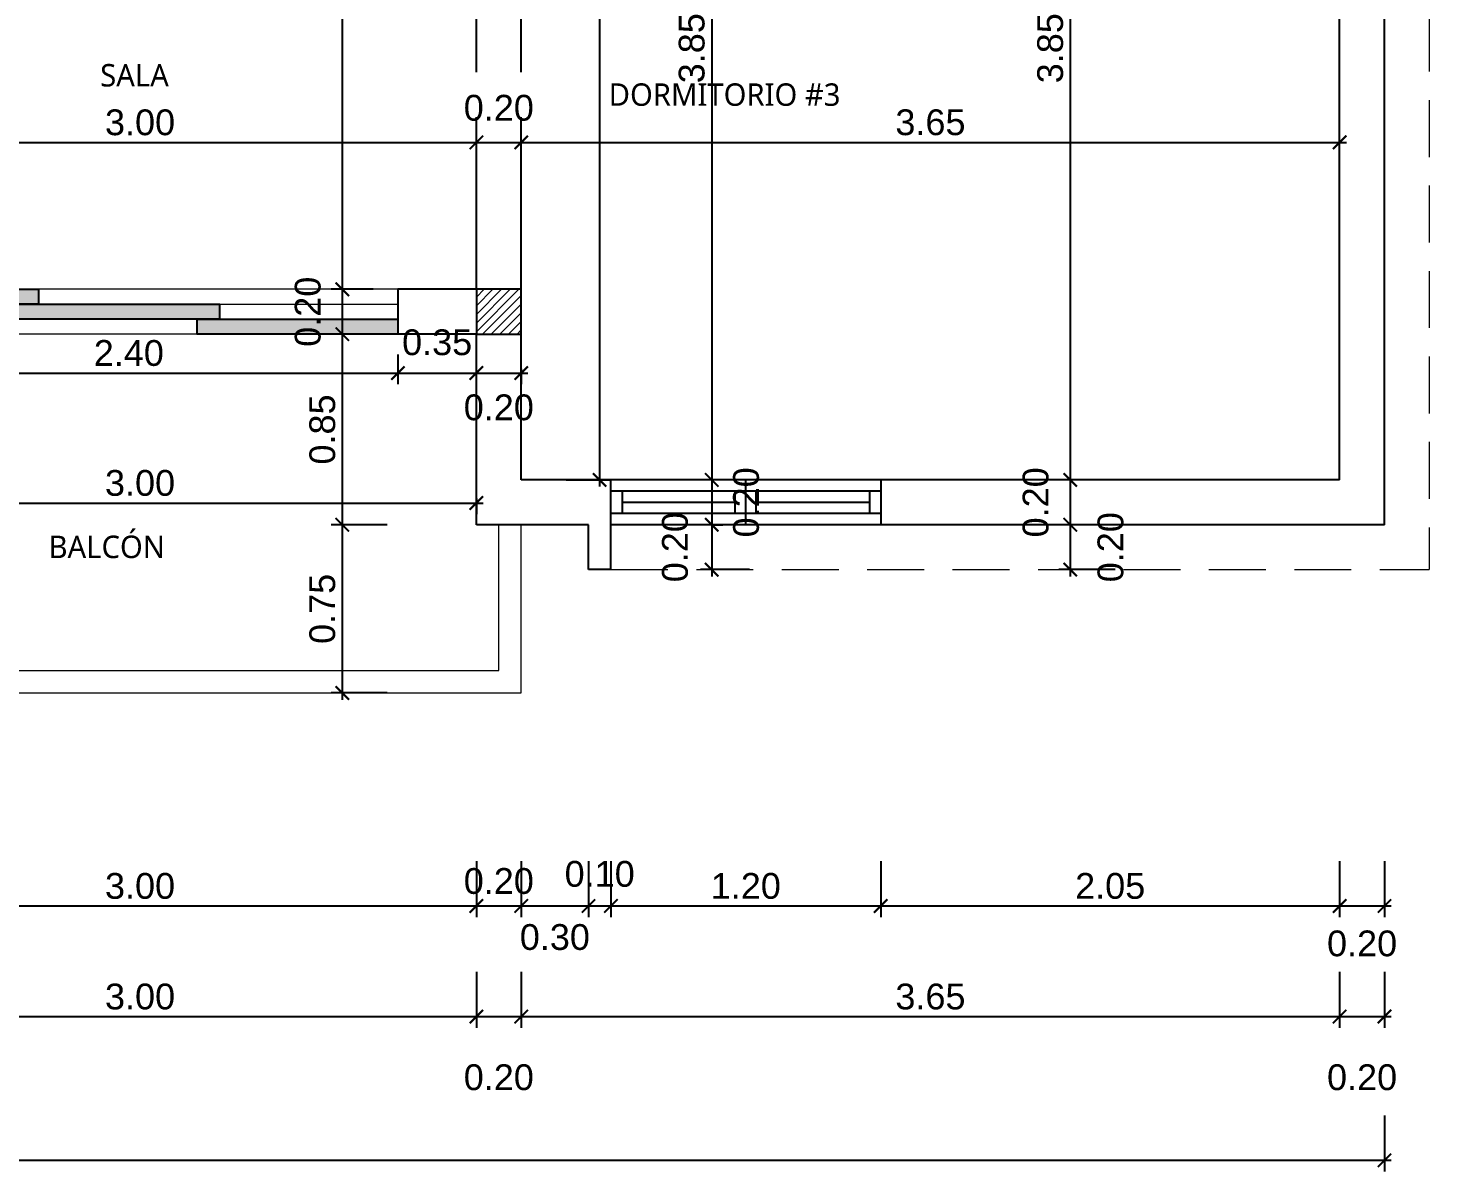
# Model space of a CAD drawing. Header units: feet. Extents: x -417 to 46, y -646 to -218.
# Drawn here: x -94.51 to -88.16, y -293.37 to -288.27 of the extents above; entities that cross this region are included whole.
import ezdxf

# ---------------------------------------------------------------- set-up
doc = ezdxf.new("R2010")
doc.units = ezdxf.units.FT
doc.header["$MEASUREMENT"] = 0
doc.linetypes.add('DASHED', pattern=[19.05, 12.7, -6.35])
for name, color, linetype, lineweight in [('A-GENM', 8, 'Continuous', 9), ('A-WALL', 4, 'Continuous', 25), ('DIM-COTAS', 1, 'Continuous', 5), ('Piso', 8, 'Continuous', 9), ('TXT', 2, 'Continuous', 9), ('vuelo', 251, 'DASHED', 13)]:
    doc.layers.add(name, color=color, linetype=linetype, lineweight=lineweight)
for name, color, linetype in [('columna', 9, 'Continuous'), ('DIM', 10, 'Continuous'), ('PERT-VENT', 2, 'Continuous')]:
    doc.layers.add(name, color=color, linetype=linetype)
doc.styles.add('ads', font='trebuc.ttf', dxfattribs={"height": 0.14})
doc.styles.get("Standard").update_dxf_attribs({"font": 'arial.ttf', "height": 0.115})
doc.dimstyles.new('KEILY', dxfattribs={"dimtxt": 0.115, "dimasz": 0.06, "dimexe": 0.05, "dimexo": 0.2, "dimgap": 0.03, "dimtad": 1, "dimzin": 1, "dimdsep": 46, "dimtxsty": 'Standard', "dimblk": 'ARCHTICK', "dimcen": 2.5, "dimdle": 0.03, "dimclrd": 256, "dimclre": 256, "dimclrt": 7, "dimadec": 0, "dimazin": 0, "dimtfac": 1, "dimtmove": 2, "dimatfit": 3, "dimfxl": 0.2, "dimfxlon": 1, "dimtolj": 1, "dimtzin": 1, "dimarcsym": 0})

# ---------------------------------------------------------------- blocks, each defined once
blk = doc.blocks.new('A$C6DF15AF1')
for points in [[(1.6027, 0.1333), (2.4, 0.1333), (2.4, 0.2), (1.6027, 0.2)], [(0.7955, 0.0667), (1.7027, 0.0667), (1.7027, 0.1333), (0.7955, 0.1333)], [(0, 0), (0.8955, 0), (0.8955, 0.0667), (0, 0.0667)]]:
    blk.add_hatch(color=256).paths.add_polyline_path(points)
at = {"layer": 'PERT-VENT', "extrusion": (-6.28888e-16, -1.94037e-15, -1)}
for points in [[(-1.6027, 0.1333), (-2.4, 0.1333), (-2.4, 0.2), (-1.6027, 0.2)], [(-0.7955, 0.0667), (-1.7027, 0.0667), (-1.7027, 0.1333), (-0.7955, 0.1333)], [(0, 0), (-0.8955, 0), (-0.8955, 0.0667), (0, 0.0667)]]:
    blk.add_lwpolyline(points, close=True, dxfattribs=at)
at = {"layer": 'Piso'}
for p, q in [((0, 0.2), (2.4, 0.2)), ((0, 0), (2.4, 0))]:
    blk.add_line(p, q, dxfattribs=at)
at = {"layer": 'Piso', "extrusion": (-6.28888e-16, -1.94037e-15, -1)}
for p, q in [((0.7955, 0.1333), (0, 0.1333)), ((1.7027, 0.0667), (2.4, 0.0667))]:
    blk.add_line(p, q, dxfattribs=at)
blk = doc.blocks.new('A$C72735B25')
at = {"layer": 'PERT-VENT', "extrusion": (-1.27878e-17, -1.31713e-15, -1)}
for p, q in [((0, 0), (0, 1.2032)), ((0.05, 0), (0.05, 1.2032)), ((0.1, 0.6483), (0.1, 1.1494)), ((0.15, 0), (0.15, 1.2032)), ((0.2, 0), (0.2, 1.2032)), ((0.15, 0.6483), (0.05, 0.6483)), ((0.2, 0.6016), (0, 0.6016)), ((0.15, 0.5549), (0.05, 0.5549)), ((0.1, 0.0499), (0.1, 0.5549)), ((0.05, 0.0499), (0.15, 0.0499))]:
    blk.add_line(p, q, dxfattribs=at)
at = {"layer": 'PERT-VENT', "extrusion": (-1.27878e-17, 1.31713e-15, -1)}
blk.add_line((0.05, 1.1533), (0.15, 1.1533), dxfattribs=at)
blk = doc.blocks.new('_ArchTick')
at = {"layer": 'DIM-COTAS', "color": 0, "const_width": 0.15}
blk.add_lwpolyline([(-0.5, -0.5), (0.5, 0.5)], dxfattribs=at)
blk = doc.blocks.new('*D209')
at = {"layer": 'Defpoints', "color": 0, "transparency": 16777216}
for p in [(-92.6906, -291.2321), (-87.7974, -291.2321), (-95.8906, -291.7787)]:
    blk.add_point(p, dxfattribs=at)
at = {"layer": 'DIM', "lineweight": -2, "transparency": 16777216}
for p, q in [((-87.9974, -291.2321), (-87.7474, -291.2321)), ((-87.7974, -291.8087), (-87.7974, -291.2021)), ((-87.9974, -291.7787), (-87.7474, -291.7787))]:
    blk.add_line(p, q, dxfattribs=at)
at = {"layer": 'DIM', "lineweight": -2, "transparency": 16777216, "xscale": 0.06, "yscale": 0.06, "zscale": 0.06}
for p, rotation in [((-87.7974, -291.2321), 90), ((-87.7974, -291.7787), 270)]:
    blk.add_blockref('_ArchTick', p, dxfattribs=dict(at, rotation=rotation))
at = {"layer": 'DIM', "color": 7, "transparency": 16777216, "insert": (-87.8862, -291.5054), "char_height": 0.115, "attachment_point": 5, "rotation": 90}
blk.add_mtext('\\A1;0.55', dxfattribs=at)
blk = doc.blocks.new('*D210')
at = {"layer": 'Defpoints', "color": 0, "transparency": 16777216}
for p in [(-88.8406, -290.4821), (-87.7974, -290.4821), (-92.6906, -291.2321)]:
    blk.add_point(p, dxfattribs=at)
at = {"layer": 'DIM', "lineweight": -2, "transparency": 16777216}
for p, q in [((-87.9974, -290.4821), (-87.7474, -290.4821)), ((-87.7974, -291.2621), (-87.7974, -290.4521)), ((-87.9974, -291.2321), (-87.7474, -291.2321))]:
    blk.add_line(p, q, dxfattribs=at)
at = {"layer": 'DIM', "lineweight": -2, "transparency": 16777216, "xscale": 0.06, "yscale": 0.06, "zscale": 0.06}
for p, rotation in [((-87.7974, -290.4821), 90), ((-87.7974, -291.2321), 270)]:
    blk.add_blockref('_ArchTick', p, dxfattribs=dict(at, rotation=rotation))
at = {"layer": 'DIM', "color": 7, "transparency": 16777216, "insert": (-87.8862, -290.8571), "char_height": 0.115, "attachment_point": 5, "rotation": 90}
blk.add_mtext('\\A1;0.75', dxfattribs=at)
blk = doc.blocks.new('*D211')
at = {"layer": 'Defpoints', "color": 0, "transparency": 16777216}
for p in [(-89.0406, -290.2821), (-87.7974, -290.2821), (-88.8406, -290.4821)]:
    blk.add_point(p, dxfattribs=at)
at = {"layer": 'DIM', "lineweight": -2, "transparency": 16777216}
for p, q in [((-87.9974, -290.2821), (-87.7474, -290.2821)), ((-87.7974, -290.5121), (-87.7974, -290.2521)), ((-87.9974, -290.4821), (-87.7474, -290.4821))]:
    blk.add_line(p, q, dxfattribs=at)
at = {"layer": 'DIM', "lineweight": -2, "transparency": 16777216, "xscale": 0.06, "yscale": 0.06, "zscale": 0.06}
for p, rotation in [((-87.7974, -290.2821), 90), ((-87.7974, -290.4821), 270)]:
    blk.add_blockref('_ArchTick', p, dxfattribs=dict(at, rotation=rotation))
at = {"layer": 'DIM', "color": 7, "transparency": 16777216, "insert": (-87.5263, -290.3821), "char_height": 0.115, "attachment_point": 5, "rotation": 90}
blk.add_mtext('\\A1;0.20', dxfattribs=at)
blk = doc.blocks.new('*D212')
at = {"layer": 'Defpoints', "color": 0, "transparency": 16777216}
for p in [(-88.8406, -287.8867), (-87.7974, -287.8867), (-89.0406, -290.2821)]:
    blk.add_point(p, dxfattribs=at)
at = {"layer": 'DIM', "lineweight": -2, "transparency": 16777216}
for p, q in [((-87.7974, -290.3121), (-87.7974, -287.8567)), ((-87.9974, -287.8867), (-87.7474, -287.8867)), ((-87.9974, -290.2821), (-87.7474, -290.2821))]:
    blk.add_line(p, q, dxfattribs=at)
at = {"layer": 'DIM', "lineweight": -2, "transparency": 16777216, "xscale": 0.06, "yscale": 0.06, "zscale": 0.06}
for p, rotation in [((-87.7974, -287.8867), 90), ((-87.7974, -290.2821), 270)]:
    blk.add_blockref('_ArchTick', p, dxfattribs=dict(at, rotation=rotation))
at = {"layer": 'DIM', "color": 7, "transparency": 16777216, "insert": (-87.8862, -289.0844), "char_height": 0.115, "attachment_point": 5, "rotation": 90}
blk.add_mtext('\\A1;2.40', dxfattribs=at)
blk = doc.blocks.new('*D246')
at = {"layer": 'Defpoints', "color": 0, "transparency": 16777216}
for p in [(-92.5143, -290.4821), (-95.5143, -291.2321), (-92.5143, -292.1819)]:
    blk.add_point(p, dxfattribs=at)
at = {"layer": 'DIM', "lineweight": -2, "transparency": 16777216}
for p, q in [((-95.5143, -291.9819), (-95.5143, -292.2319)), ((-92.5143, -291.9819), (-92.5143, -292.2319)), ((-95.5443, -292.1819), (-92.4843, -292.1819))]:
    blk.add_line(p, q, dxfattribs=at)
at = {"layer": 'DIM', "lineweight": -2, "transparency": 16777216, "xscale": 0.06, "yscale": 0.06, "zscale": 0.06, "rotation": 180}
blk.add_blockref('_ArchTick', (-95.5143, -292.1819), dxfattribs=at)
at = {"layer": 'DIM', "lineweight": -2, "transparency": 16777216, "xscale": 0.06, "yscale": 0.06, "zscale": 0.06}
blk.add_blockref('_ArchTick', (-92.5143, -292.1819), dxfattribs=at)
at = {"layer": 'DIM', "color": 7, "transparency": 16777216, "insert": (-94.0143, -292.0932), "char_height": 0.115, "attachment_point": 5}
blk.add_mtext('\\A1;3.00', dxfattribs=at)
blk = doc.blocks.new('*D247')
at = {"layer": 'Defpoints', "color": 0, "transparency": 16777216}
for p in [(-92.5143, -290.4821), (-92.3143, -291.2321), (-92.3143, -292.1819)]:
    blk.add_point(p, dxfattribs=at)
at = {"layer": 'DIM', "lineweight": -2, "transparency": 16777216}
for p, q in [((-92.5143, -291.9819), (-92.5143, -292.2319)), ((-92.3143, -291.9819), (-92.3143, -292.2319)), ((-92.5443, -292.1819), (-92.2843, -292.1819))]:
    blk.add_line(p, q, dxfattribs=at)
at = {"layer": 'DIM', "lineweight": -2, "transparency": 16777216, "xscale": 0.06, "yscale": 0.06, "zscale": 0.06, "rotation": 180}
blk.add_blockref('_ArchTick', (-92.5143, -292.1819), dxfattribs=at)
at = {"layer": 'DIM', "lineweight": -2, "transparency": 16777216, "xscale": 0.06, "yscale": 0.06, "zscale": 0.06}
blk.add_blockref('_ArchTick', (-92.3143, -292.1819), dxfattribs=at)
at = {"layer": 'DIM', "color": 7, "transparency": 16777216, "insert": (-92.4143, -292.0713), "char_height": 0.115, "attachment_point": 5}
blk.add_mtext('\\A1;0.20', dxfattribs=at)
blk = doc.blocks.new('*D248')
at = {"layer": 'Defpoints', "color": 0, "transparency": 16777216}
for p in [(-92.0143, -290.6821), (-92.3143, -291.2321), (-92.0143, -292.1819)]:
    blk.add_point(p, dxfattribs=at)
at = {"layer": 'DIM', "lineweight": -2, "transparency": 16777216}
for p, q in [((-92.3143, -291.9819), (-92.3143, -292.2319)), ((-92.0143, -291.9819), (-92.0143, -292.2319)), ((-92.3443, -292.1819), (-91.9843, -292.1819))]:
    blk.add_line(p, q, dxfattribs=at)
at = {"layer": 'DIM', "lineweight": -2, "transparency": 16777216, "xscale": 0.06, "yscale": 0.06, "zscale": 0.06, "rotation": 180}
blk.add_blockref('_ArchTick', (-92.3143, -292.1819), dxfattribs=at)
at = {"layer": 'DIM', "lineweight": -2, "transparency": 16777216, "xscale": 0.06, "yscale": 0.06, "zscale": 0.06}
blk.add_blockref('_ArchTick', (-92.0143, -292.1819), dxfattribs=at)
at = {"layer": 'DIM', "color": 7, "transparency": 16777216, "insert": (-92.1643, -292.3212), "char_height": 0.115, "attachment_point": 5}
blk.add_mtext('\\A1;0.30', dxfattribs=at)
blk = doc.blocks.new('*D249')
at = {"layer": 'Defpoints', "color": 0, "transparency": 16777216}
for p in [(-92.0143, -290.6821), (-91.9143, -290.6821), (-91.9143, -292.1819)]:
    blk.add_point(p, dxfattribs=at)
at = {"layer": 'DIM', "lineweight": -2, "transparency": 16777216}
for p, q in [((-92.0143, -291.9819), (-92.0143, -292.2319)), ((-91.9143, -291.9819), (-91.9143, -292.2319)), ((-92.0443, -292.1819), (-91.8843, -292.1819))]:
    blk.add_line(p, q, dxfattribs=at)
at = {"layer": 'DIM', "lineweight": -2, "transparency": 16777216, "xscale": 0.06, "yscale": 0.06, "zscale": 0.06, "rotation": 180}
blk.add_blockref('_ArchTick', (-92.0143, -292.1819), dxfattribs=at)
at = {"layer": 'DIM', "lineweight": -2, "transparency": 16777216, "xscale": 0.06, "yscale": 0.06, "zscale": 0.06}
blk.add_blockref('_ArchTick', (-91.9143, -292.1819), dxfattribs=at)
at = {"layer": 'DIM', "color": 7, "transparency": 16777216, "insert": (-91.9643, -292.0395), "char_height": 0.115, "attachment_point": 5}
blk.add_mtext('\\A1;0.10', dxfattribs=at)
blk = doc.blocks.new('*D250')
at = {"layer": 'Defpoints', "color": 0, "transparency": 16777216}
for p in [(-90.7111, -290.4821), (-91.9143, -290.6821), (-90.7111, -292.1819)]:
    blk.add_point(p, dxfattribs=at)
at = {"layer": 'DIM', "lineweight": -2, "transparency": 16777216}
for p, q in [((-91.9143, -291.9819), (-91.9143, -292.2319)), ((-90.7111, -291.9819), (-90.7111, -292.2319)), ((-91.9443, -292.1819), (-90.6811, -292.1819))]:
    blk.add_line(p, q, dxfattribs=at)
at = {"layer": 'DIM', "lineweight": -2, "transparency": 16777216, "xscale": 0.06, "yscale": 0.06, "zscale": 0.06, "rotation": 180}
blk.add_blockref('_ArchTick', (-91.9143, -292.1819), dxfattribs=at)
at = {"layer": 'DIM', "lineweight": -2, "transparency": 16777216, "xscale": 0.06, "yscale": 0.06, "zscale": 0.06}
blk.add_blockref('_ArchTick', (-90.7111, -292.1819), dxfattribs=at)
at = {"layer": 'DIM', "color": 7, "transparency": 16777216, "insert": (-91.3127, -292.0932), "char_height": 0.115, "attachment_point": 5}
blk.add_mtext('\\A1;1.20', dxfattribs=at)
blk = doc.blocks.new('*D251')
at = {"layer": 'Defpoints', "color": 0, "transparency": 16777216}
for p in [(-88.6643, -290.2821), (-90.7111, -290.4821), (-88.6643, -292.1819)]:
    blk.add_point(p, dxfattribs=at)
at = {"layer": 'DIM', "lineweight": -2, "transparency": 16777216}
for p, q in [((-90.7111, -291.9819), (-90.7111, -292.2319)), ((-88.6643, -291.9819), (-88.6643, -292.2319)), ((-90.7411, -292.1819), (-88.6343, -292.1819))]:
    blk.add_line(p, q, dxfattribs=at)
at = {"layer": 'DIM', "lineweight": -2, "transparency": 16777216, "xscale": 0.06, "yscale": 0.06, "zscale": 0.06, "rotation": 180}
blk.add_blockref('_ArchTick', (-90.7111, -292.1819), dxfattribs=at)
at = {"layer": 'DIM', "lineweight": -2, "transparency": 16777216, "xscale": 0.06, "yscale": 0.06, "zscale": 0.06}
blk.add_blockref('_ArchTick', (-88.6643, -292.1819), dxfattribs=at)
at = {"layer": 'DIM', "color": 7, "transparency": 16777216, "insert": (-89.6877, -292.0932), "char_height": 0.115, "attachment_point": 5}
blk.add_mtext('\\A1;2.05', dxfattribs=at)
blk = doc.blocks.new('*D252')
at = {"layer": 'Defpoints', "color": 0, "transparency": 16777216}
for p in [(-88.6643, -290.2821), (-88.4643, -290.4821), (-88.4643, -292.1819)]:
    blk.add_point(p, dxfattribs=at)
at = {"layer": 'DIM', "lineweight": -2, "transparency": 16777216}
for p, q in [((-88.6643, -291.9819), (-88.6643, -292.2319)), ((-88.4643, -291.9819), (-88.4643, -292.2319)), ((-88.6943, -292.1819), (-88.4343, -292.1819))]:
    blk.add_line(p, q, dxfattribs=at)
at = {"layer": 'DIM', "lineweight": -2, "transparency": 16777216, "xscale": 0.06, "yscale": 0.06, "zscale": 0.06, "rotation": 180}
blk.add_blockref('_ArchTick', (-88.6643, -292.1819), dxfattribs=at)
at = {"layer": 'DIM', "lineweight": -2, "transparency": 16777216, "xscale": 0.06, "yscale": 0.06, "zscale": 0.06}
blk.add_blockref('_ArchTick', (-88.4643, -292.1819), dxfattribs=at)
at = {"layer": 'DIM', "color": 7, "transparency": 16777216, "insert": (-88.5643, -292.3496), "char_height": 0.115, "attachment_point": 5}
blk.add_mtext('\\A1;0.20', dxfattribs=at)
blk = doc.blocks.new('*D260')
at = {"layer": 'Defpoints', "color": 0, "transparency": 16777216}
for p in [(-92.5143, -290.4821), (-95.5143, -291.2321), (-92.5143, -292.6751)]:
    blk.add_point(p, dxfattribs=at)
at = {"layer": 'DIM', "lineweight": -2, "transparency": 16777216}
for p, q in [((-95.5143, -292.4751), (-95.5143, -292.7251)), ((-92.5143, -292.4751), (-92.5143, -292.7251)), ((-95.5443, -292.6751), (-92.4843, -292.6751))]:
    blk.add_line(p, q, dxfattribs=at)
at = {"layer": 'DIM', "lineweight": -2, "transparency": 16777216, "xscale": 0.06, "yscale": 0.06, "zscale": 0.06, "rotation": 180}
blk.add_blockref('_ArchTick', (-95.5143, -292.6751), dxfattribs=at)
at = {"layer": 'DIM', "lineweight": -2, "transparency": 16777216, "xscale": 0.06, "yscale": 0.06, "zscale": 0.06}
blk.add_blockref('_ArchTick', (-92.5143, -292.6751), dxfattribs=at)
at = {"layer": 'DIM', "color": 7, "transparency": 16777216, "insert": (-94.0143, -292.5864), "char_height": 0.115, "attachment_point": 5}
blk.add_mtext('\\A1;3.00', dxfattribs=at)
blk = doc.blocks.new('*D261')
at = {"layer": 'Defpoints', "color": 0, "transparency": 16777216}
for p in [(-92.3143, -290.2821), (-92.5143, -290.4821), (-92.3143, -292.6751)]:
    blk.add_point(p, dxfattribs=at)
at = {"layer": 'DIM', "lineweight": -2, "transparency": 16777216}
for p, q in [((-92.5143, -292.4751), (-92.5143, -292.7251)), ((-92.3143, -292.4751), (-92.3143, -292.7251)), ((-92.5443, -292.6751), (-92.2843, -292.6751))]:
    blk.add_line(p, q, dxfattribs=at)
at = {"layer": 'DIM', "lineweight": -2, "transparency": 16777216, "xscale": 0.06, "yscale": 0.06, "zscale": 0.06, "rotation": 180}
blk.add_blockref('_ArchTick', (-92.5143, -292.6751), dxfattribs=at)
at = {"layer": 'DIM', "lineweight": -2, "transparency": 16777216, "xscale": 0.06, "yscale": 0.06, "zscale": 0.06}
blk.add_blockref('_ArchTick', (-92.3143, -292.6751), dxfattribs=at)
at = {"layer": 'DIM', "color": 7, "transparency": 16777216, "insert": (-92.4143, -292.9463), "char_height": 0.115, "attachment_point": 5}
blk.add_mtext('\\A1;0.20', dxfattribs=at)
blk = doc.blocks.new('*D262')
at = {"layer": 'Defpoints', "color": 0, "transparency": 16777216}
for p in [(-92.3143, -290.2821), (-88.6643, -290.2821), (-88.6643, -292.6751)]:
    blk.add_point(p, dxfattribs=at)
at = {"layer": 'DIM', "lineweight": -2, "transparency": 16777216}
for p, q in [((-92.3143, -292.4751), (-92.3143, -292.7251)), ((-88.6643, -292.4751), (-88.6643, -292.7251)), ((-92.3443, -292.6751), (-88.6343, -292.6751))]:
    blk.add_line(p, q, dxfattribs=at)
at = {"layer": 'DIM', "lineweight": -2, "transparency": 16777216, "xscale": 0.06, "yscale": 0.06, "zscale": 0.06, "rotation": 180}
blk.add_blockref('_ArchTick', (-92.3143, -292.6751), dxfattribs=at)
at = {"layer": 'DIM', "lineweight": -2, "transparency": 16777216, "xscale": 0.06, "yscale": 0.06, "zscale": 0.06}
blk.add_blockref('_ArchTick', (-88.6643, -292.6751), dxfattribs=at)
at = {"layer": 'DIM', "color": 7, "transparency": 16777216, "insert": (-90.4893, -292.5864), "char_height": 0.115, "attachment_point": 5}
blk.add_mtext('\\A1;3.65', dxfattribs=at)
blk = doc.blocks.new('*D263')
at = {"layer": 'Defpoints', "color": 0, "transparency": 16777216}
for p in [(-88.6643, -290.2821), (-88.4643, -290.4821), (-88.4643, -292.6751)]:
    blk.add_point(p, dxfattribs=at)
at = {"layer": 'DIM', "lineweight": -2, "transparency": 16777216}
for p, q in [((-88.6643, -292.4751), (-88.6643, -292.7251)), ((-88.4643, -292.4751), (-88.4643, -292.7251)), ((-88.6943, -292.6751), (-88.4343, -292.6751))]:
    blk.add_line(p, q, dxfattribs=at)
at = {"layer": 'DIM', "lineweight": -2, "transparency": 16777216, "xscale": 0.06, "yscale": 0.06, "zscale": 0.06, "rotation": 180}
blk.add_blockref('_ArchTick', (-88.6643, -292.6751), dxfattribs=at)
at = {"layer": 'DIM', "lineweight": -2, "transparency": 16777216, "xscale": 0.06, "yscale": 0.06, "zscale": 0.06}
blk.add_blockref('_ArchTick', (-88.4643, -292.6751), dxfattribs=at)
at = {"layer": 'DIM', "color": 7, "transparency": 16777216, "insert": (-88.5643, -292.9463), "char_height": 0.115, "attachment_point": 5}
blk.add_mtext('\\A1;0.20', dxfattribs=at)
blk = doc.blocks.new('*D264')
at = {"layer": 'Defpoints', "color": 0, "transparency": 16777216}
for p in [(-105.5643, -292.7251), (-88.4643, -292.7251), (-88.4643, -293.316)]:
    blk.add_point(p, dxfattribs=at)
at = {"layer": 'DIM', "lineweight": -2, "transparency": 16777216}
for p, q in [((-105.5643, -293.116), (-105.5643, -293.366)), ((-88.4643, -293.116), (-88.4643, -293.366)), ((-105.5943, -293.316), (-88.4343, -293.316))]:
    blk.add_line(p, q, dxfattribs=at)
at = {"layer": 'DIM', "lineweight": -2, "transparency": 16777216, "xscale": 0.06, "yscale": 0.06, "zscale": 0.06, "rotation": 180}
blk.add_blockref('_ArchTick', (-105.5643, -293.316), dxfattribs=at)
at = {"layer": 'DIM', "lineweight": -2, "transparency": 16777216, "xscale": 0.06, "yscale": 0.06, "zscale": 0.06}
blk.add_blockref('_ArchTick', (-88.4643, -293.316), dxfattribs=at)
at = {"layer": 'DIM', "color": 7, "transparency": 16777216, "insert": (-97.0143, -293.2273), "char_height": 0.115, "attachment_point": 5}
blk.add_mtext('\\A1;17.10', dxfattribs=at)
blk = doc.blocks.new('*D351')
at = {"layer": 'Defpoints', "color": 0, "transparency": 16777216}
for p in [(-95.5143, -288.4321), (-92.5143, -288.777), (-92.5143, -289.0231)]:
    blk.add_point(p, dxfattribs=at)
at = {"layer": 'DIM', "lineweight": -2, "transparency": 16777216}
for p, q in [((-95.5143, -288.6321), (-95.5143, -288.827)), ((-92.5143, -288.8231), (-92.5143, -288.727)), ((-95.5443, -288.777), (-92.4843, -288.777))]:
    blk.add_line(p, q, dxfattribs=at)
at = {"layer": 'DIM', "lineweight": -2, "transparency": 16777216, "xscale": 0.06, "yscale": 0.06, "zscale": 0.06, "rotation": 180}
blk.add_blockref('_ArchTick', (-95.5143, -288.777), dxfattribs=at)
at = {"layer": 'DIM', "lineweight": -2, "transparency": 16777216, "xscale": 0.06, "yscale": 0.06, "zscale": 0.06}
blk.add_blockref('_ArchTick', (-92.5143, -288.777), dxfattribs=at)
at = {"layer": 'DIM', "color": 7, "transparency": 16777216, "insert": (-94.0143, -288.6882), "char_height": 0.115, "attachment_point": 5}
blk.add_mtext('\\A1;3.00', dxfattribs=at)
blk = doc.blocks.new('*D352')
at = {"layer": 'Defpoints', "color": 0, "transparency": 16777216}
for p in [(-92.3143, -288.777), (-92.5143, -289.0231), (-92.3143, -289.1616)]:
    blk.add_point(p, dxfattribs=at)
at = {"layer": 'DIM', "lineweight": -2, "transparency": 16777216}
for p, q in [((-92.5143, -288.8231), (-92.5143, -288.727)), ((-92.3143, -288.9616), (-92.3143, -288.727)), ((-92.5443, -288.777), (-92.2843, -288.777))]:
    blk.add_line(p, q, dxfattribs=at)
at = {"layer": 'DIM', "lineweight": -2, "transparency": 16777216, "xscale": 0.06, "yscale": 0.06, "zscale": 0.06, "rotation": 180}
blk.add_blockref('_ArchTick', (-92.5143, -288.777), dxfattribs=at)
at = {"layer": 'DIM', "lineweight": -2, "transparency": 16777216, "xscale": 0.06, "yscale": 0.06, "zscale": 0.06}
blk.add_blockref('_ArchTick', (-92.3143, -288.777), dxfattribs=at)
at = {"layer": 'DIM', "color": 7, "transparency": 16777216, "insert": (-92.4143, -288.6233), "char_height": 0.115, "attachment_point": 5}
blk.add_mtext('\\A1;0.20', dxfattribs=at)
blk = doc.blocks.new('*D353')
at = {"layer": 'Defpoints', "color": 0, "transparency": 16777216}
for p in [(-88.6643, -288.7768), (-88.6643, -289.0234), (-92.3143, -289.1616)]:
    blk.add_point(p, dxfattribs=at)
at = {"layer": 'DIM', "lineweight": -2, "transparency": 16777216}
for p, q in [((-92.3143, -288.9616), (-92.3143, -288.7268)), ((-88.6643, -288.8234), (-88.6643, -288.7268)), ((-92.3443, -288.7768), (-88.6343, -288.7768))]:
    blk.add_line(p, q, dxfattribs=at)
at = {"layer": 'DIM', "lineweight": -2, "transparency": 16777216, "xscale": 0.06, "yscale": 0.06, "zscale": 0.06, "rotation": 180}
blk.add_blockref('_ArchTick', (-92.3143, -288.7768), dxfattribs=at)
at = {"layer": 'DIM', "lineweight": -2, "transparency": 16777216, "xscale": 0.06, "yscale": 0.06, "zscale": 0.06}
blk.add_blockref('_ArchTick', (-88.6643, -288.7768), dxfattribs=at)
at = {"layer": 'DIM', "color": 7, "transparency": 16777216, "insert": (-90.4893, -288.688), "char_height": 0.115, "attachment_point": 5}
blk.add_mtext('\\A1;3.65', dxfattribs=at)
blk = doc.blocks.new('*D361')
at = {"layer": 'Defpoints', "color": 0, "transparency": 16777216}
for p in [(-95.2643, -289.5223), (-92.8643, -289.5223), (-92.8643, -289.8055)]:
    blk.add_point(p, dxfattribs=at)
at = {"layer": 'DIM', "lineweight": -2, "transparency": 16777216}
for p, q in [((-95.2643, -289.7223), (-95.2643, -289.8555)), ((-92.8643, -289.7223), (-92.8643, -289.8555)), ((-95.2943, -289.8055), (-92.8343, -289.8055))]:
    blk.add_line(p, q, dxfattribs=at)
at = {"layer": 'DIM', "lineweight": -2, "transparency": 16777216, "xscale": 0.06, "yscale": 0.06, "zscale": 0.06, "rotation": 180}
blk.add_blockref('_ArchTick', (-95.2643, -289.8055), dxfattribs=at)
at = {"layer": 'DIM', "lineweight": -2, "transparency": 16777216, "xscale": 0.06, "yscale": 0.06, "zscale": 0.06}
blk.add_blockref('_ArchTick', (-92.8643, -289.8055), dxfattribs=at)
at = {"layer": 'DIM', "color": 7, "transparency": 16777216, "insert": (-94.0643, -289.7168), "char_height": 0.115, "attachment_point": 5}
blk.add_mtext('\\A1;2.40', dxfattribs=at)
blk = doc.blocks.new('*D362')
at = {"layer": 'Defpoints', "color": 0, "transparency": 16777216}
for p in [(-92.8643, -289.5223), (-92.5143, -289.8055), (-92.5143, -289.9183)]:
    blk.add_point(p, dxfattribs=at)
at = {"layer": 'DIM', "lineweight": -2, "transparency": 16777216}
for p, q in [((-92.8643, -289.7223), (-92.8643, -289.8555)), ((-92.5143, -289.8055), (-92.5143, -289.7555)), ((-92.8943, -289.8055), (-92.4843, -289.8055))]:
    blk.add_line(p, q, dxfattribs=at)
at = {"layer": 'DIM', "lineweight": -2, "transparency": 16777216, "xscale": 0.06, "yscale": 0.06, "zscale": 0.06, "rotation": 180}
blk.add_blockref('_ArchTick', (-92.8643, -289.8055), dxfattribs=at)
at = {"layer": 'DIM', "lineweight": -2, "transparency": 16777216, "xscale": 0.06, "yscale": 0.06, "zscale": 0.06}
blk.add_blockref('_ArchTick', (-92.5143, -289.8055), dxfattribs=at)
at = {"layer": 'DIM', "color": 7, "transparency": 16777216, "insert": (-92.6893, -289.669), "char_height": 0.115, "attachment_point": 5}
blk.add_mtext('\\A1;0.35', dxfattribs=at)
blk = doc.blocks.new('*D363')
at = {"layer": 'Defpoints', "color": 0, "transparency": 16777216}
for p in [(-92.3143, -289.586), (-92.3143, -289.8055), (-92.5143, -289.9183)]:
    blk.add_point(p, dxfattribs=at)
at = {"layer": 'DIM', "lineweight": -2, "transparency": 16777216}
for p, q in [((-92.5143, -289.8055), (-92.5143, -289.7555)), ((-92.3143, -289.786), (-92.3143, -289.8555)), ((-92.5443, -289.8055), (-92.2843, -289.8055))]:
    blk.add_line(p, q, dxfattribs=at)
at = {"layer": 'DIM', "lineweight": -2, "transparency": 16777216, "xscale": 0.06, "yscale": 0.06, "zscale": 0.06, "rotation": 180}
blk.add_blockref('_ArchTick', (-92.5143, -289.8055), dxfattribs=at)
at = {"layer": 'DIM', "lineweight": -2, "transparency": 16777216, "xscale": 0.06, "yscale": 0.06, "zscale": 0.06}
blk.add_blockref('_ArchTick', (-92.3143, -289.8055), dxfattribs=at)
at = {"layer": 'DIM', "color": 7, "transparency": 16777216, "insert": (-92.4143, -289.9592), "char_height": 0.115, "attachment_point": 5}
blk.add_mtext('\\A1;0.20', dxfattribs=at)
blk = doc.blocks.new('*D368')
at = {"layer": 'Defpoints', "color": 0, "transparency": 16777216}
for p in [(-92.5143, -290.1655), (-95.5143, -290.1899), (-92.5143, -290.385)]:
    blk.add_point(p, dxfattribs=at)
at = {"layer": 'DIM', "lineweight": -2, "transparency": 16777216}
for p, q in [((-95.5443, -290.385), (-92.4843, -290.385)), ((-95.5143, -290.385), (-95.5143, -290.435)), ((-92.5143, -290.3655), (-92.5143, -290.435))]:
    blk.add_line(p, q, dxfattribs=at)
at = {"layer": 'DIM', "lineweight": -2, "transparency": 16777216, "xscale": 0.06, "yscale": 0.06, "zscale": 0.06, "rotation": 180}
blk.add_blockref('_ArchTick', (-95.5143, -290.385), dxfattribs=at)
at = {"layer": 'DIM', "lineweight": -2, "transparency": 16777216, "xscale": 0.06, "yscale": 0.06, "zscale": 0.06}
blk.add_blockref('_ArchTick', (-92.5143, -290.385), dxfattribs=at)
at = {"layer": 'DIM', "color": 7, "transparency": 16777216, "insert": (-94.0143, -290.2962), "char_height": 0.115, "attachment_point": 5}
blk.add_mtext('\\A1;3.00', dxfattribs=at)
blk = doc.blocks.new('*D435')
at = {"layer": 'Defpoints', "color": 0, "transparency": 16777216}
for p in [(-93.5143, -283.3844), (-93.1121, -289.4321), (-92.7745, -289.4321)]:
    blk.add_point(p, dxfattribs=at)
at = {"layer": 'DIM', "lineweight": -2, "transparency": 16777216}
for p, q in [((-93.1121, -283.3544), (-93.1121, -289.4621)), ((-93.3121, -283.3844), (-93.0621, -283.3844)), ((-92.9745, -289.4321), (-93.1621, -289.4321))]:
    blk.add_line(p, q, dxfattribs=at)
at = {"layer": 'DIM', "lineweight": -2, "transparency": 16777216, "xscale": 0.06, "yscale": 0.06, "zscale": 0.06}
for p, rotation in [((-93.1121, -283.3844), 90), ((-93.1121, -289.4321), 270)]:
    blk.add_blockref('_ArchTick', p, dxfattribs=dict(at, rotation=rotation))
at = {"layer": 'DIM', "color": 7, "transparency": 16777216, "insert": (-93.2008, -286.4082), "char_height": 0.115, "attachment_point": 5, "rotation": 90}
blk.add_mtext('\\A1;6.05', dxfattribs=at)
blk = doc.blocks.new('*D436')
at = {"layer": 'Defpoints', "color": 0, "transparency": 16777216}
for p in [(-92.7745, -289.4321), (-93.1121, -289.6321), (-92.8643, -289.6321)]:
    blk.add_point(p, dxfattribs=at)
at = {"layer": 'DIM', "lineweight": -2, "transparency": 16777216}
for p, q in [((-93.1121, -289.4021), (-93.1121, -289.6621)), ((-92.9745, -289.4321), (-93.1621, -289.4321)), ((-93.0643, -289.6321), (-93.1621, -289.6321))]:
    blk.add_line(p, q, dxfattribs=at)
at = {"layer": 'DIM', "lineweight": -2, "transparency": 16777216, "xscale": 0.06, "yscale": 0.06, "zscale": 0.06}
for p, rotation in [((-93.1121, -289.4321), 90), ((-93.1121, -289.6321), 270)]:
    blk.add_blockref('_ArchTick', p, dxfattribs=dict(at, rotation=rotation))
at = {"layer": 'DIM', "color": 7, "transparency": 16777216, "insert": (-93.2658, -289.5321), "char_height": 0.115, "attachment_point": 5, "rotation": 90}
blk.add_mtext('\\A1;0.20', dxfattribs=at)
blk = doc.blocks.new('*D437')
at = {"layer": 'Defpoints', "color": 0, "transparency": 16777216}
for p in [(-92.8643, -289.6321), (-93.1121, -290.4821), (-92.5143, -290.4821)]:
    blk.add_point(p, dxfattribs=at)
at = {"layer": 'DIM', "lineweight": -2, "transparency": 16777216}
for p, q in [((-93.0643, -289.6321), (-93.1621, -289.6321)), ((-93.1121, -289.6021), (-93.1121, -290.5121)), ((-92.9121, -290.4821), (-93.1621, -290.4821))]:
    blk.add_line(p, q, dxfattribs=at)
at = {"layer": 'DIM', "lineweight": -2, "transparency": 16777216, "xscale": 0.06, "yscale": 0.06, "zscale": 0.06}
for p, rotation in [((-93.1121, -289.6321), 90), ((-93.1121, -290.4821), 270)]:
    blk.add_blockref('_ArchTick', p, dxfattribs=dict(at, rotation=rotation))
at = {"layer": 'DIM', "color": 7, "transparency": 16777216, "insert": (-93.2008, -290.0571), "char_height": 0.115, "attachment_point": 5, "rotation": 90}
blk.add_mtext('\\A1;0.85', dxfattribs=at)
blk = doc.blocks.new('*D438')
at = {"layer": 'Defpoints', "color": 0, "transparency": 16777216}
for p in [(-92.5143, -290.4821), (-93.1121, -291.2321), (-92.4326, -291.2321)]:
    blk.add_point(p, dxfattribs=at)
at = {"layer": 'DIM', "lineweight": -2, "transparency": 16777216}
for p, q in [((-92.9121, -290.4821), (-93.1621, -290.4821)), ((-93.1121, -290.4521), (-93.1121, -291.2621)), ((-92.9121, -291.2321), (-93.1621, -291.2321))]:
    blk.add_line(p, q, dxfattribs=at)
at = {"layer": 'DIM', "lineweight": -2, "transparency": 16777216, "xscale": 0.06, "yscale": 0.06, "zscale": 0.06}
for p, rotation in [((-93.1121, -290.4821), 90), ((-93.1121, -291.2321), 270)]:
    blk.add_blockref('_ArchTick', p, dxfattribs=dict(at, rotation=rotation))
at = {"layer": 'DIM', "color": 7, "transparency": 16777216, "insert": (-93.2008, -290.8571), "char_height": 0.115, "attachment_point": 5, "rotation": 90}
blk.add_mtext('\\A1;0.75', dxfattribs=at)
blk = doc.blocks.new('*D441')
at = {"layer": 'Defpoints', "color": 0, "transparency": 16777216}
for p in [(-92.3143, -284.8344), (-92.3143, -290.2821), (-91.965, -290.2821)]:
    blk.add_point(p, dxfattribs=at)
at = {"layer": 'DIM', "lineweight": -2, "transparency": 16777216}
for p, q in [((-92.1143, -284.8344), (-91.915, -284.8344)), ((-91.965, -284.8044), (-91.965, -290.3121)), ((-92.1143, -290.2821), (-91.915, -290.2821))]:
    blk.add_line(p, q, dxfattribs=at)
at = {"layer": 'DIM', "lineweight": -2, "transparency": 16777216, "xscale": 0.06, "yscale": 0.06, "zscale": 0.06}
for p, rotation in [((-91.965, -284.8344), 90), ((-91.965, -290.2821), 270)]:
    blk.add_blockref('_ArchTick', p, dxfattribs=dict(at, rotation=rotation))
at = {"layer": 'DIM', "color": 7, "transparency": 16777216, "insert": (-92.0535, -287.5582), "char_height": 0.115, "attachment_point": 5, "rotation": 90}
blk.add_mtext('\\A1;5.45', dxfattribs=at)
blk = doc.blocks.new('*D448')
at = {"layer": 'Defpoints', "color": 0, "transparency": 16777216}
for p in [(-91.3143, -286.4321), (-91.4647, -290.2821), (-90.7111, -290.2821)]:
    blk.add_point(p, dxfattribs=at)
at = {"layer": 'DIM', "lineweight": -2, "transparency": 16777216}
for p, q in [((-91.4647, -286.4021), (-91.4647, -290.3121)), ((-91.4647, -286.4321), (-91.5147, -286.4321)), ((-91.2647, -290.2821), (-91.5147, -290.2821))]:
    blk.add_line(p, q, dxfattribs=at)
at = {"layer": 'DIM', "lineweight": -2, "transparency": 16777216, "xscale": 0.06, "yscale": 0.06, "zscale": 0.06}
for p, rotation in [((-91.4647, -286.4321), 90), ((-91.4647, -290.2821), 270)]:
    blk.add_blockref('_ArchTick', p, dxfattribs=dict(at, rotation=rotation))
at = {"layer": 'DIM', "color": 7, "transparency": 16777216, "insert": (-91.5535, -288.3571), "char_height": 0.115, "attachment_point": 5, "rotation": 90}
blk.add_mtext('\\A1;3.85', dxfattribs=at)
blk = doc.blocks.new('*D449')
at = {"layer": 'Defpoints', "color": 0, "transparency": 16777216}
for p in [(-90.7111, -290.2821), (-91.5521, -290.4821), (-91.4647, -290.4821)]:
    blk.add_point(p, dxfattribs=at)
at = {"layer": 'DIM', "lineweight": -2, "transparency": 16777216}
for p, q in [((-91.2647, -290.2821), (-91.5147, -290.2821)), ((-91.4647, -290.2521), (-91.4647, -290.5121)), ((-91.4647, -290.4821), (-91.4147, -290.4821))]:
    blk.add_line(p, q, dxfattribs=at)
at = {"layer": 'DIM', "lineweight": -2, "transparency": 16777216, "xscale": 0.06, "yscale": 0.06, "zscale": 0.06}
for p, rotation in [((-91.4647, -290.2821), 90), ((-91.4647, -290.4821), 270)]:
    blk.add_blockref('_ArchTick', p, dxfattribs=dict(at, rotation=rotation))
at = {"layer": 'DIM', "color": 7, "transparency": 16777216, "insert": (-91.311, -290.3821), "char_height": 0.115, "attachment_point": 5, "rotation": 90}
blk.add_mtext('\\A1;0.20', dxfattribs=at)
blk = doc.blocks.new('*D450')
at = {"layer": 'Defpoints', "color": 0, "transparency": 16777216}
for p in [(-91.5521, -290.4821), (-91.4647, -290.6821), (-91.0967, -290.6821)]:
    blk.add_point(p, dxfattribs=at)
at = {"layer": 'DIM', "lineweight": -2, "transparency": 16777216}
for p, q in [((-91.4647, -290.4521), (-91.4647, -290.7121)), ((-91.4647, -290.4821), (-91.4147, -290.4821)), ((-91.2967, -290.6821), (-91.5147, -290.6821))]:
    blk.add_line(p, q, dxfattribs=at)
at = {"layer": 'DIM', "lineweight": -2, "transparency": 16777216, "xscale": 0.06, "yscale": 0.06, "zscale": 0.06}
for p, rotation in [((-91.4647, -290.4821), 90), ((-91.4647, -290.6821), 270)]:
    blk.add_blockref('_ArchTick', p, dxfattribs=dict(at, rotation=rotation))
at = {"layer": 'DIM', "color": 7, "transparency": 16777216, "insert": (-91.6281, -290.5821), "char_height": 0.115, "attachment_point": 5, "rotation": 90}
blk.add_mtext('\\A1;0.20', dxfattribs=at)
blk = doc.blocks.new('*D457')
at = {"layer": 'Defpoints', "color": 0, "transparency": 16777216}
for p in [(-89.488, -286.4321), (-89.8659, -290.2821), (-89.4457, -290.2821)]:
    blk.add_point(p, dxfattribs=at)
at = {"layer": 'DIM', "lineweight": -2, "transparency": 16777216}
for p, q in [((-89.8659, -286.4021), (-89.8659, -290.3121)), ((-89.688, -286.4321), (-89.9159, -286.4321)), ((-89.6659, -290.2821), (-89.9159, -290.2821))]:
    blk.add_line(p, q, dxfattribs=at)
at = {"layer": 'DIM', "lineweight": -2, "transparency": 16777216, "xscale": 0.06, "yscale": 0.06, "zscale": 0.06}
for p, rotation in [((-89.8659, -286.4321), 90), ((-89.8659, -290.2821), 270)]:
    blk.add_blockref('_ArchTick', p, dxfattribs=dict(at, rotation=rotation))
at = {"layer": 'DIM', "color": 7, "transparency": 16777216, "insert": (-89.9547, -288.3571), "char_height": 0.115, "attachment_point": 5, "rotation": 90}
blk.add_mtext('\\A1;3.85', dxfattribs=at)
blk = doc.blocks.new('*D458')
at = {"layer": 'Defpoints', "color": 0, "transparency": 16777216}
for p in [(-89.4457, -290.2821), (-89.8659, -290.4821), (-89.4457, -290.4821)]:
    blk.add_point(p, dxfattribs=at)
at = {"layer": 'DIM', "lineweight": -2, "transparency": 16777216}
for p, q in [((-89.6659, -290.2821), (-89.9159, -290.2821)), ((-89.8659, -290.2521), (-89.8659, -290.5121)), ((-89.6659, -290.4821), (-89.9159, -290.4821))]:
    blk.add_line(p, q, dxfattribs=at)
at = {"layer": 'DIM', "lineweight": -2, "transparency": 16777216, "xscale": 0.06, "yscale": 0.06, "zscale": 0.06}
for p, rotation in [((-89.8659, -290.2821), 90), ((-89.8659, -290.4821), 270)]:
    blk.add_blockref('_ArchTick', p, dxfattribs=dict(at, rotation=rotation))
at = {"layer": 'DIM', "color": 7, "transparency": 16777216, "insert": (-90.0197, -290.3821), "char_height": 0.115, "attachment_point": 5, "rotation": 90}
blk.add_mtext('\\A1;0.20', dxfattribs=at)
blk = doc.blocks.new('*D459')
at = {"layer": 'Defpoints', "color": 0, "transparency": 16777216}
for p in [(-89.4457, -290.4821), (-89.8659, -290.6821), (-89.4457, -290.6821)]:
    blk.add_point(p, dxfattribs=at)
at = {"layer": 'DIM', "lineweight": -2, "transparency": 16777216}
for p, q in [((-89.6659, -290.4821), (-89.9159, -290.4821)), ((-89.8659, -290.4521), (-89.8659, -290.7121)), ((-89.6659, -290.6821), (-89.9159, -290.6821))]:
    blk.add_line(p, q, dxfattribs=at)
at = {"layer": 'DIM', "lineweight": -2, "transparency": 16777216, "xscale": 0.06, "yscale": 0.06, "zscale": 0.06}
for p, rotation in [((-89.8659, -290.4821), 90), ((-89.8659, -290.6821), 270)]:
    blk.add_blockref('_ArchTick', p, dxfattribs=dict(at, rotation=rotation))
at = {"layer": 'DIM', "color": 7, "transparency": 16777216, "insert": (-89.6859, -290.5821), "char_height": 0.115, "attachment_point": 5, "rotation": 90}
blk.add_mtext('\\A1;0.20', dxfattribs=at)
blk = doc.blocks.new('A$C012446DC')
at = {"layer": 'Piso'}
h = blk.add_hatch(dxfattribs=at)
h.set_pattern_fill('ANSI31', color=256, scale=0.008571, angle=180)
h.set_pattern_definition([(225, (206536.064322, 1154820.960068), (0.0192434059784, -0.0192434059784), [])])
h.paths.add_polyline_path([(0, 0), (0.2, 0), (0.2, 0.2), (0, 0.2)])
at = {"layer": 'columna'}
blk.add_lwpolyline([(0.2, 0.2), (0, 0.2), (0, 0), (0.2, 0)], close=True, dxfattribs=at)
blk = doc.blocks.new('A$C387E0859')
blk.add_blockref('A$C012446DC', (9.2, 0))

msp = doc.modelspace()

# ---------------------------------------------------------------- linework, layer by layer
at = {"layer": 'A-GENM'}
for p, q in [((-92.4143, -291.1321), (-92.4143, -290.4821)), ((-92.3143, -291.2321), (-92.3143, -290.4821)), ((-95.5143, -291.1321), (-92.4143, -291.1321)), ((-95.5143, -291.2321), (-92.3143, -291.2321))]:
    msp.add_line(p, q, dxfattribs=at)
at = {"layer": 'A-WALL'}
for p, q in [((-92.5143, -289.4321), (-92.5143, -284.8344)), ((-92.3143, -290.2821), (-92.3143, -284.8344)), ((-88.6643, -290.2821), (-88.6643, -287.8867)), ((-88.4643, -290.4821), (-88.4643, -287.8867)), ((-92.5143, -289.4321), (-92.8643, -289.4321)), ((-92.8643, -289.4321), (-92.8643, -289.6321)), ((-92.5143, -289.6321), (-92.8643, -289.6321)), ((-92.5143, -290.4821), (-92.5143, -289.6321)), ((-91.9143, -290.2821), (-92.3143, -290.2821)), ((-88.6643, -290.2821), (-90.7111, -290.2821)), ((-92.0143, -290.4821), (-92.5143, -290.4821)), ((-88.4643, -290.4821), (-90.7111, -290.4821)), ((-91.9143, -290.6821), (-92.0143, -290.6821))]:
    msp.add_line(p, q, dxfattribs=at)
at = {"layer": 'A-WALL', "extrusion": (6.10446e-16, -1.93323e-15, -1)}
for p, q in [((-91.9143, -290.4821), (-91.9143, -290.2821)), ((-90.7111, -290.2821), (-90.7111, -290.4821))]:
    msp.add_line(p, q, dxfattribs=at)
at = {"layer": 'A-WALL', "extrusion": (6.28888e-16, -1.93323e-15, -1)}
for p, q in [((-91.9143, -290.6821), (-91.9143, -290.2821)), ((-90.7111, -290.2821), (-90.7111, -290.4821)), ((-90.7111, -290.2821), (-90.7111, -290.4821)), ((-92.0143, -290.6821), (-92.0143, -290.4821))]:
    msp.add_line(p, q, dxfattribs=at)
at = {"layer": 'vuelo', "ltscale": 0.02}
for p in [(-88.2643, -286.6835), (-91.9143, -290.6821)]:
    msp.add_line(p, (-88.2643, -290.6821), dxfattribs=at)

# ---------------------------------------------------------------- block references
at = {"xscale": -1}
msp.add_blockref('A$C6DF15AF1', (-92.8643, -289.6321), dxfattribs=at)
at = {"xscale": -1, "rotation": 90}
msp.add_blockref('A$C72735B25', (-90.7111, -290.2821), dxfattribs=at)

# ---------------------------------------------------------------- texts
at = {"layer": 'TXT', "char_height": 0.1, "width": 2.688, "attachment_point": 2, "style": 'ads'}
for s, insert in [('SALA', (-94.0388, -288.4276)), ('BALCÓN', (-94.1626, -290.5305))]:
    msp.add_mtext(s, dxfattribs=dict(at, insert=insert))

# ---------------------------------------------------------------- dimensions: what is measured, and where the dimension line sits
at = {"layer": 'DIM'}
for base, p1, p2, picture, middle in [((-87.7974, -287.8867), (-89.0406, -290.2821), (-88.8406, -287.8867), '*D212', (-87.8862, -289.0844)), ((-93.1121, -289.6321), (-92.7745, -289.4321), (-92.8643, -289.6321), '*D436', (-93.2658, -289.5321)), ((-93.1121, -290.4821), (-92.8643, -289.6321), (-92.5143, -290.4821), '*D437', (-93.2008, -290.0571)), ((-91.4647, -290.4821), (-90.7111, -290.2821), (-91.5521, -290.4821), '*D449', (-91.311, -290.3821)), ((-89.8659, -290.4821), (-89.4457, -290.2821), (-89.4457, -290.4821), '*D458', (-90.0197, -290.3821)), ((-87.7974, -290.2821), (-88.8406, -290.4821), (-89.0406, -290.2821), '*D211', (-87.5263, -290.3821)), ((-93.1121, -291.2321), (-92.5143, -290.4821), (-92.4326, -291.2321), '*D438', (-93.2008, -290.8571)), ((-87.7974, -290.4821), (-92.6906, -291.2321), (-88.8406, -290.4821), '*D210', (-87.8862, -290.8571)), ((-87.7974, -291.2321), (-95.8906, -291.7787), (-92.6906, -291.2321), '*D209', (-87.8862, -291.5054))]:
    dim = msp.add_linear_dim(base=base, p1=p1, p2=p2, angle=90, dimstyle='KEILY', dxfattribs=at)
    dim.commit()
    dim.dimension.update_dxf_attribs({"geometry": picture, "text_midpoint": middle})
for base, p1, p2, picture, middle in [((-92.8643, -289.8055), (-95.2643, -289.5223), (-92.8643, -289.5223), '*D361', (-94.0643, -289.7168)), ((-92.3143, -289.8055), (-92.5143, -289.9183), (-92.3143, -289.586), '*D363', (-92.4143, -289.9592)), ((-92.5143, -290.385), (-95.5143, -290.1899), (-92.5143, -290.1655), '*D368', (-94.0143, -290.2962)), ((-92.3143, -292.6751), (-92.5143, -290.4821), (-92.3143, -290.2821), '*D261', (-92.4143, -292.9463)), ((-88.6643, -292.6751), (-92.3143, -290.2821), (-88.6643, -290.2821), '*D262', (-90.4893, -292.5864)), ((-88.6643, -292.1819), (-90.7111, -290.4821), (-88.6643, -290.2821), '*D251', (-89.6877, -292.0932)), ((-88.4643, -292.6751), (-88.6643, -290.2821), (-88.4643, -290.4821), '*D263', (-88.5643, -292.9463)), ((-92.5143, -292.1819), (-95.5143, -291.2321), (-92.5143, -290.4821), '*D246', (-94.0143, -292.0932)), ((-92.5143, -292.6751), (-95.5143, -291.2321), (-92.5143, -290.4821), '*D260', (-94.0143, -292.5864)), ((-90.7111, -292.1819), (-91.9143, -290.6821), (-90.7111, -290.4821), '*D250', (-91.3127, -292.0932)), ((-88.4643, -293.316), (-105.5643, -292.7251), (-88.4643, -292.7251), '*D264', (-97.0143, -293.2273))]:
    dim = msp.add_linear_dim(base=base, p1=p1, p2=p2, dimstyle='KEILY', dxfattribs=at)
    dim.commit()
    dim.dimension.update_dxf_attribs({"geometry": picture, "text_midpoint": middle})
for base, p1, p2, picture, middle in [((-92.5143, -289.8055), (-92.8643, -289.5223), (-92.5143, -289.9183), '*D362', (-92.6893, -289.669)), ((-88.4643, -292.1819), (-88.6643, -290.2821), (-88.4643, -290.4821), '*D252', (-88.5643, -292.3496)), ((-92.3143, -292.1819), (-92.5143, -290.4821), (-92.3143, -291.2321), '*D247', (-92.4143, -292.0713)), ((-92.0143, -292.1819), (-92.3143, -291.2321), (-92.0143, -290.6821), '*D248', (-92.1643, -292.3212)), ((-91.9143, -292.1819), (-92.0143, -290.6821), (-91.9143, -290.6821), '*D249', (-91.9643, -292.0395))]:
    dim = msp.add_linear_dim(base=base, p1=p1, p2=p2, dimstyle='KEILY', dxfattribs=at)
    dim.commit()
    dim.dimension.update_dxf_attribs({"geometry": picture, "text_midpoint": middle, "dimtype": 160})
for base, p1, p2, picture, middle in [((-91.4647, -290.6821), (-91.5521, -290.4821), (-91.0967, -290.6821), '*D450', (-91.6281, -290.5821)), ((-89.8659, -290.6821), (-89.4457, -290.4821), (-89.4457, -290.6821), '*D459', (-89.6859, -290.5821))]:
    dim = msp.add_linear_dim(base=base, p1=p1, p2=p2, angle=90, dimstyle='KEILY', dxfattribs=at)
    dim.commit()
    dim.dimension.update_dxf_attribs({"geometry": picture, "text_midpoint": middle, "dimtype": 160})

# ---------------------------------------------------------------- next in the draw order: texts
at = {"layer": 'TXT', "insert": (-91.4073, -288.5139), "char_height": 0.1, "width": 2.688, "attachment_point": 2, "style": 'ads', "bg_fill": 2}
msp.add_mtext('DORMITORIO #3', dxfattribs=at)

# ---------------------------------------------------------------- next in the draw order: block references
msp.add_blockref('A$C387E0859', (-101.7143, -289.6321))

# ---------------------------------------------------------------- next in the draw order: dimensions: what is measured, and where the dimension line sits
at = {"layer": 'DIM'}
for base, p1, p2, picture, middle in [((-93.1121, -289.4321), (-93.5143, -283.3844), (-92.7745, -289.4321), '*D435', (-93.2008, -286.4082)), ((-91.965, -290.2821), (-92.3143, -284.8344), (-92.3143, -290.2821), '*D441', (-92.0535, -287.5582)), ((-91.4647, -290.2821), (-91.3143, -286.4321), (-90.7111, -290.2821), '*D448', (-91.5535, -288.3571)), ((-89.8659, -290.2821), (-89.488, -286.4321), (-89.4457, -290.2821), '*D457', (-89.9547, -288.3571))]:
    dim = msp.add_linear_dim(base=base, p1=p1, p2=p2, angle=90, dimstyle='KEILY', dxfattribs=at)
    dim.commit()
    dim.dimension.update_dxf_attribs({"geometry": picture, "text_midpoint": middle})
for base, p1, p2, picture, middle in [((-92.5143, -288.777), (-95.5143, -288.4321), (-92.5143, -289.0231), '*D351', (-94.0143, -288.6882)), ((-92.3143, -288.777), (-92.5143, -289.0231), (-92.3143, -289.1616), '*D352', (-92.4143, -288.6233)), ((-88.6643, -288.7768), (-92.3143, -289.1616), (-88.6643, -289.0234), '*D353', (-90.4893, -288.688))]:
    dim = msp.add_linear_dim(base=base, p1=p1, p2=p2, dimstyle='KEILY', dxfattribs=at)
    dim.commit()
    dim.dimension.update_dxf_attribs({"geometry": picture, "text_midpoint": middle})

doc.saveas('drawing.dxf')
